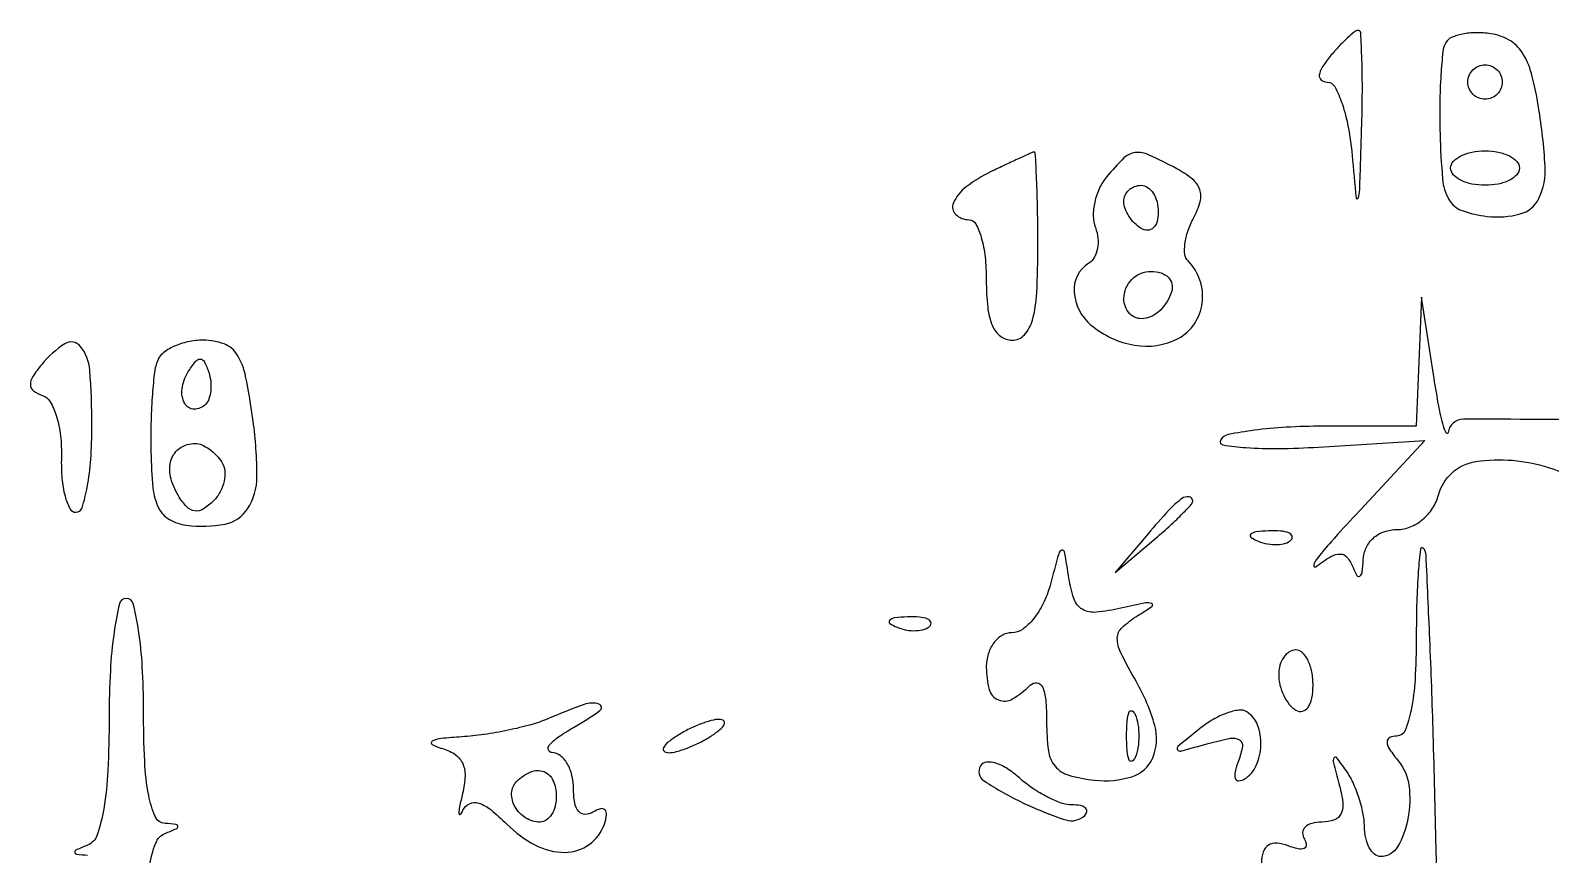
# Model space of a CAD drawing. Extents: x 50 to 925, y 21 to 441.
# Drawn here: x 729.4 to 817.8, y 393.1 to 441 of the extents above; entities that cross this region are included whole.
import ezdxf

# ---------------------------------------------------------------- set-up
doc = ezdxf.new("R2010")
doc.units = 0

msp = doc.modelspace()

# ---------------------------------------------------------------- linework, layer by layer
for points in [[(805, 439.5, 0.030015), (804.529879, 438.858875, 0.113814), (804.362401, 438.394372, 0.263715), (804.478573, 438.11674, 0.166208), (804.820057, 438, -0.276832), (805.25641, 437.738356, -0.040574), (805.684621, 436.751562, -0.036225), (806.043863, 435.378486, -0.023417), (806.267795, 433.75, 0.002203), (806.502955, 431.261851, 0.795152), (806.614224, 431.247462, 0.080672), (806.712751, 431.746706, 0.00087), (806.825293, 435.25, 0.006151), (806.865145, 437.454796, 0.010259), (806.837773, 439.310938, 0.004169), (806.770201, 440.859726, 0.399081), (806.622445, 441, 0.172217), (806.412416, 440.925448, 0.016008), (805.99011, 440.559375, 0.019119), (805.504355, 440.074554, 0.013852)], [(811.725285, 440.307186, 0.103867), (811.549409, 439.765955, 0.010602), (811.432963, 438.415236, 0.012879), (811.369185, 436.782311, 0.009934), (811.380925, 435, 0.014809), (811.528607, 432.368951, 0.108637), (811.901387, 431.172817, 0.17928), (812.66047, 430.536729, 0.056868), (814.122253, 430.195905, 0.094417), (816.046968, 430.33632, 0.220325), (817.13126, 431.240049, 0.126165), (817.493253, 433.10968, 0.025137), (817.116619, 436.519288, 0.024481), (816.696412, 438.498239, 0.079658), (816.154912, 439.720106, 0.118537), (815.396339, 440.439187, 0.095357), (814.330896, 440.807186, 0.037276), (813.476911, 440.86527, 0.045778), (812.68185, 440.787025, 0.052345), (812.052043, 440.596209, 0.164159)], [(815, 438, -0.099038), (814.923658, 437.618362, -0.097945), (814.70625, 437.29375, -0.097945), (814.381638, 437.076342, -0.099038), (814, 437, -0.099038), (813.618362, 437.076342, -0.097945), (813.29375, 437.29375, -0.097945), (813.076342, 437.618362, -0.099038), (813, 438, -0.099038), (813.076342, 438.381638, -0.097945), (813.29375, 438.70625, -0.097945), (813.618362, 438.923658, -0.099038), (814, 439, -0.099038), (814.381638, 438.923658, -0.097945), (814.70625, 438.70625, -0.097945), (814.923658, 438.381638, -0.099038)], [(816, 433, -0.191087), (815.848523, 432.618118, -0.088204), (815.4125, 432.29375, -0.068025), (814.765418, 432.073693, -0.048028), (814, 432, -0.048028), (813.234582, 432.073693, -0.068025), (812.5875, 432.29375, -0.088204), (812.151477, 432.618118, -0.191087), (812, 433, -0.191087), (812.151477, 433.381882, -0.088204), (812.5875, 433.70625, -0.068025), (813.234582, 433.926307, -0.048028), (814, 434, -0.048028), (814.765418, 433.926307, -0.068025), (815.4125, 433.70625, -0.088204), (815.848523, 433.381882, -0.191087)], [(785.25, 432.779505, 0.049998), (783.835525, 431.913674, 0.125396), (783.087822, 430.973988, 0.319432), (783.219434, 430.310262, 0.191456), (784, 430, -0.277684), (784.385692, 429.767902, -0.052312), (784.70625, 428.971875, -0.042582), (784.927458, 427.841111, -0.027026), (785, 426.5, 0.025511), (785.081893, 424.895967, 0.075863), (785.357143, 423.833333, 0.129352), (785.830552, 423.226074, 0.164293), (786.5, 423, 0.211442), (787.215544, 423.316753, 0.118311), (787.681818, 424.166667, 0.054498), (787.933383, 425.752068, 0.01212), (788, 428.5, 0.004263), (787.98206, 430.60434, 0.007235), (787.926563, 432.364494, 0.00217), (787.851276, 433.859116, 0.47706), (787.75, 433.93232, 0.040599), (787.577276, 433.870143, 0.001344), (786.9125, 433.565762, 0.002553), (786.130219, 433.200177, 0.001773)], [(792.010569, 432.512735, 0.064187), (791.580686, 431.833907, 0.05394), (791.30574, 431.027395, 0.056177), (791.217866, 430.220988, 0.090928), (791.34445, 429.54476, -0.066144), (791.490109, 428.934531, -0.071976), (791.464822, 428.32539, -0.080917), (791.278798, 427.810469, -0.127958), (790.956326, 427.473008, 0.280398), (790.103991, 425.79701, 0.201853), (791.087505, 423.882886, 0.132324), (793.617409, 422.708251, 0.164915), (796.163172, 423.106881, 0.12597), (797.101575, 423.951472, 0.115953), (797.555128, 425.169462, 0.113162), (797.423316, 426.486242, 0.115577), (796.730795, 427.602539, -0.170209), (796.54662, 427.985557, -0.059532), (796.551517, 428.605508, -0.050725), (796.722505, 429.341801, -0.040485), (797.047897, 430.089495, 0.054379), (797.430497, 431.039822, 0.151136), (797.412056, 431.751479, 0.142755), (796.991476, 432.353875, 0.04661), (796.078454, 432.958013, 0.014937), (794.439292, 433.773249, 0.136), (793.659252, 433.900183, 0.167959), (793.002608, 433.58957, 0.025861)], [(795, 430.440983, -0.066118), (794.926733, 429.889346, -0.138808), (794.70625, 429.521475, -0.191142), (794.379648, 429.392057, -0.139169), (794, 429.5, -0.06081), (793.617485, 429.806203, -0.051032), (793.29375, 430.2129, -0.053229), (793.073302, 430.653442, -0.089642), (793, 431.059017, -0.105429), (793.076556, 431.418051, -0.099231), (793.29375, 431.723586, -0.096318), (793.618268, 431.928382, -0.092995), (794, 432, -0.153634), (794.381379, 431.879982, -0.097988), (794.70625, 431.542039, -0.080552), (794.925455, 431.037096, -0.062283)], [(795.770833, 425.8125, -0.113253), (795.122932, 424.749304, -0.165501), (794.153639, 424.257027, -0.244413), (793.346973, 424.540134, -0.190724), (793, 425.416667, -0.099038), (793.120875, 426.020927, -0.097945), (793.465104, 426.534896, -0.097945), (793.979073, 426.879125, -0.099038), (794.583333, 427, -0.077096), (795.158616, 426.910766, -0.119977), (795.585286, 426.651172, -0.144529), (795.795817, 426.264262, -0.134046)], [(730.080707, 421.597246, 0.029989), (729.556527, 420.882479, 0.149195), (729.422123, 420.409014, 0.232335), (729.600624, 420.062921, 0.07924), (730.116055, 419.794648, -0.185477), (730.571118, 419.420187, -0.054184), (730.936518, 418.573022, -0.04639), (731.171316, 417.450721, -0.035502), (731.224676, 416.197402, 0.027612), (731.2575, 414.972197, 0.043918), (731.434574, 413.939237, 0.055071), (731.713455, 413.215034, 0.280309), (732.066883, 413, 0.329645), (732.43145, 413.269658, 0.028154), (732.725897, 414.46875, 0.028574), (732.932665, 416.083358, 0.01756), (733, 418, 0.019134), (732.874994, 421.265334, 0.152467), (732.323285, 422.650125, 0.384213), (731.420284, 422.791605, 0.075101)], [(736.785359, 421.75, 0.054964), (736.623136, 421.0263, 0.010701), (736.503689, 419.692187, 0.011252), (736.432415, 418.123056, 0.010199), (736.42837, 416.5, 0.020098), (736.549442, 414.418378, 0.088916), (736.882172, 413.242054, 0.150456), (737.501659, 412.579332, 0.098633), (738.5, 412.244272, 0.079871), (740.741255, 412.316532, 0.205685), (742.053397, 413.20911, 0.14311), (742.593596, 415.063576, 0.033858), (742.370572, 418.313032, 0.015058), (741.937324, 420.893719, 0.08963), (741.438669, 422.159705, 0.166635), (740.6787, 422.782544, 0.089316), (739.471065, 423, 0.051705), (738.57594, 422.907187, 0.057306), (737.75109, 422.632812, 0.065177), (737.114643, 422.228649, 0.136976)], [(739.604167, 419.270833, -0.198339), (738.941134, 418.995338, -0.274516), (738.399603, 419.315272, -0.160291), (738.239822, 420.176395, -0.105175), (738.582949, 421.134215, -0.024362), (739.012891, 421.759582, -0.233206), (739.294341, 421.899578, -0.286646), (739.536207, 421.749629, -0.033951), (739.787251, 421.138246, -0.052621), (739.903448, 420.610215, -0.052345), (739.907167, 420.068604, -0.057227), (739.805016, 419.594136, -0.115259)], [(740.553851, 415.912868, -0.114292), (740.723638, 415.410595, -0.077767), (740.689232, 414.805944, -0.071784), (740.462104, 414.193973, -0.071796), (740.071227, 413.671227, -0.05468), (739.466633, 413.186157, -0.178702), (738.973481, 413.079383, -0.171369), (738.515686, 413.317652, -0.049513), (738.024342, 413.960613, -0.081552), (737.570544, 415.061995, -0.135495), (737.611692, 416.058622, -0.171551), (738.13025, 416.740174, -0.146177), (739, 417, -0.100929), (739.386686, 416.921141, -0.052079), (739.820255, 416.680655, -0.048757), (740.231435, 416.328718, -0.053016)], [(794.404988, 411.75), (792.5, 409.5), (794.75, 411.404988, 0.008332), (795.612165, 412.159969, 0.012381), (796.339062, 412.851732, 0.007508), (796.918017, 413.44834, 0.191119), (797, 413.654988, 0.372044), (796.789444, 413.898791, 0.197337), (796.373826, 413.795506, 0.048385), (795.598996, 413.102181, 0.010402)], [(800.8125, 411.316886, 0.051402), (801.359369, 411.160852, 0.05415), (801.916927, 411.123424, 0.060344), (802.402231, 411.202593, 0.126455), (802.729167, 411.395833, 0.296942), (802.77538, 411.614691, 0.208169), (802.592839, 411.799335, 0.077125), (802.112848, 411.910055, 0.028489), (801.416667, 411.921053, 0.018894), (800.670344, 411.862007, 0.168741), (800.37858, 411.720685, 0.470617), (800.395823, 411.538436, 0.054073)], [(788.705017, 408.75, -0.047206), (788.311092, 407.697917, -0.056923), (787.745159, 406.807813, -0.066878), (787.102359, 406.200298, -0.157182), (786.480948, 406, 0.13402), (785.916199, 405.845856, 0.100465), (785.435028, 405.4125, 0.087292), (785.111247, 404.764266, 0.072399), (785, 404, 0.06506), (785.169509, 402.702796, 0.235112), (785.704103, 402.095369, 0.233163), (786.514984, 402.15295, 0.06418), (787.557102, 402.957102, -0.231163), (787.947594, 403.091315, -0.262707), (788.262348, 402.858385, -0.084559), (788.455989, 402.103747, -0.021195), (788.507102, 400.829203, 0.032244), (788.61191, 399.145347, 0.141619), (789.003005, 398.240558, 0.15386), (789.796272, 397.725236, 0.040222), (791.305301, 397.434425, 0.102281), (793.465519, 397.637809, 0.221553), (794.676254, 398.729603, 0.171047), (794.79399, 400.622075, 0.061161), (793.728405, 403.150507, -0.01367), (792.805862, 404.864852, -0.122286), (792.618228, 405.692328, -0.204071), (792.895673, 406.308639, -0.049532), (793.806789, 406.995829, 0.013627), (794.63185, 407.529887, 0.587561), (794.616243, 407.696544, 0.155552), (794.26402, 407.734143, 0.004872), (792.83109, 407.425682, -0.031508), (791.385271, 407.194166, -0.155412), (790.588586, 407.366116, -0.180803), (790.10595, 407.948364, -0.045746), (789.805159, 409.161944, 0.00442), (789.556432, 410.699587, 0.470741), (789.394464, 410.792679, 0.239047), (789.213815, 410.596111, 0.002503)], [(779.8125, 406.316886, 0.051402), (780.359369, 406.160852, 0.05415), (780.916927, 406.123424, 0.060344), (781.402231, 406.202593, 0.126455), (781.729167, 406.395833, 0.296942), (781.77538, 406.614691, 0.208169), (781.592839, 406.799335, 0.077125), (781.112848, 406.910055, 0.028489), (780.416667, 406.921053, 0.018894), (779.670344, 406.862007, 0.168741), (779.37858, 406.720685, 0.470617), (779.395823, 406.538436, 0.054073)], [(802, 403.559017, 0.061875), (802.074167, 402.961978, 0.051278), (802.29375, 402.359775, 0.053305), (802.617164, 401.842344, 0.08825), (803, 401.5, 0.202618), (803.378123, 401.441401, 0.181468), (803.70625, 401.66835, 0.104212), (803.928459, 402.195401, 0.047867), (804, 402.940983, 0.0466), (803.926392, 403.729059, 0.066561), (803.70625, 404.395164, 0.086673), (803.381985, 404.844577, 0.195654), (803, 405, 0.142666), (802.61866, 404.888931, 0.09965), (802.29375, 404.576711, 0.08433), (802.074854, 404.109818, 0.067639)], [(759.5, 401, -0.034248), (758.521572, 400.656767, -0.015688), (757.20625, 400.338306, -0.015452), (755.794992, 400.088392, -0.020591), (754.5, 399.954284, 0.011407), (753.301392, 399.852363, 0.097026), (752.788135, 399.692981, 0.590561), (752.786391, 399.506608, 0.064876), (753.291574, 399.302668, -0.079298), (754.07288, 398.960873, -0.139443), (754.53588, 398.436213, -0.120714), (754.691996, 397.687931, -0.051578), (754.550805, 396.668669, 0.008992), (754.37458, 395.890581, 0.056577), (754.337361, 395.485875, 0.676707), (754.417203, 395.455855, 0.076292), (754.571731, 395.6875, -0.17505), (754.952045, 396.069953, -0.189587), (755.474377, 396.104942, -0.093493), (756.183731, 395.722668, -0.026173), (757.123984, 394.876016, 0.07706), (758.789156, 393.657877, 0.120602), (760.505909, 393.241904, 0.156246), (761.919465, 393.698307, 0.15806), (762.796866, 394.889196, 0.047251), (762.920098, 395.422672, 0.228987), (762.82571, 395.709777, 0.282217), (762.564624, 395.777231, 0.064158), (762.129732, 395.580179, -0.139262), (761.667158, 395.44875, -0.223094), (761.302394, 395.61999, -0.130992), (761.070522, 396.122414, -0.042997), (761, 396.940983, 0.058625), (760.907044, 397.731064, 0.076107), (760.632812, 398.405573, 0.093353), (760.226961, 398.864371, 0.159341), (759.75, 399.035435, -0.322855), (759.541714, 399.194738, -0.255293), (759.601562, 399.480268, -0.065528), (760.119016, 399.946531, -0.020809), (761, 400.5, 0.023546), (762.533738, 401.4753, 0.615296), (762.478362, 401.852247, 0.169499), (761.616558, 401.840132, 0.014)], [(793.662281, 398.75, -0.174857), (793.474999, 398.540618, -0.447206), (793.306058, 398.601562, -0.078554), (793.189089, 399.10856, -0.017491), (793.157895, 400, -0.017491), (793.189089, 400.89144, -0.078554), (793.306058, 401.398438, -0.447206), (793.474999, 401.459382, -0.174857), (793.662281, 401.25, -0.057986), (793.818615, 400.679992, -0.037979), (793.87034, 400, -0.037979), (793.818615, 399.320008, -0.057986)], [(797.397322, 400.416188, 0.003199), (796.145577, 399.400331, 0.36971), (796.11162, 399.207606, 0.335862), (796.302182, 399.12952, 0.002965), (797.901272, 399.563621, -0.018603), (799.175997, 399.867211, -0.180165), (799.715554, 399.780192, -0.316083), (799.893745, 399.403741, -0.049092), (799.662726, 398.563462, 0.03167), (799.462405, 397.922892, 0.140571), (799.477844, 397.532638, 0.339783), (799.672831, 397.400137, 0.124473), (800.011454, 397.507079, 0.150114), (800.695919, 398.288709, 0.096904), (800.970003, 399.46986, 0.099132), (800.777128, 400.644031, 0.16569), (800.147322, 401.40895, 0.173778), (799.688252, 401.506536, 0.052995), (798.98778, 401.334707, 0.045938), (798.186273, 400.95908, 0.036336)], [(767, 400, 0.027796), (766.485814, 399.625641, 0.102785), (766.234375, 399.315379, 0.335455), (766.267727, 399.122372, 0.190341), (766.5, 399.030626, 0.067616), (766.987337, 399.096832, 0.024967), (767.646875, 399.315379, 0.024204), (768.352293, 399.628962, 0.026766), (769, 400, 0.027796), (769.514186, 400.374359, 0.102785), (769.765625, 400.684621, 0.335455), (769.732273, 400.877628, 0.190341), (769.5, 400.969374, 0.067616), (769.012663, 400.903168, 0.024967), (768.353125, 400.684621, 0.024204), (767.647707, 400.371038, 0.026766)], [(760, 396.5, -0.06085), (759.929934, 395.926402, -0.079459), (759.723586, 395.440625, -0.097386), (759.417907, 395.1154, -0.156819), (759.059017, 395, -0.139398), (758.230079, 395.235684, -0.123736), (757.603969, 395.880661, -0.139481), (757.401415, 396.683432, -0.191124), (757.693853, 397.36052, -0.094876), (758.508765, 397.913511, -0.1934), (759.269246, 397.932483, -0.202875), (759.806289, 397.424643, -0.103624)], [(784.671399, 398.27733, 0.406831), (784.868165, 397.394048, 0.033474), (787.131065, 396.12255, 0.032176), (789.619264, 395.126791, 0.282618), (790.724095, 395.390762, 0.163226), (790.838585, 395.620802, 0.258712), (790.761354, 395.821036, 0.130501), (790.468011, 395.957998, 0.04435), (789.995407, 396, -0.084909), (789.361119, 396.108496, -0.033261), (788.542467, 396.459761, -0.031736), (787.688514, 396.966167, -0.034225), (786.928018, 397.565143, 0.040708), (786.227135, 398.10261, 0.066879), (785.551733, 398.419969, 0.096768), (785.005863, 398.48179, 0.238646)]]:
    msp.add_lwpolyline(points, format="xyb", close=True)
for points in [[(821.562472, 418.341963, 0.003996), (812.738898, 418.409035, 0.375908), (811.849806, 417.629992, -0.750745), (811.730114, 417.611817, -0.046665), (811.538221, 418.15381, -0.01663), (811.279513, 419.345586, -0.006567), (811, 421), (810.300387, 425.5), (810.150194, 421.75), (810, 418), (804.559017, 418, 0.013576), (802.438924, 417.942424, 0.019618), (800.572534, 417.767345, 0.015745), (799.077739, 417.519589, 0.208307), (798.628541, 417.207983, 0.533815), (798.760623, 416.917757, 0.022544), (800.098351, 416.759218, 0.021871), (801.982489, 416.704284, 0.011564), (804.319524, 416.792468), (810.5, 417.168969), (806.5, 412.88186, 0.005547), (805.064825, 411.309047, 0.017879), (804.160497, 410.219621, 0.14032), (804.0355, 409.905076, 0.653592), (804.152754, 409.839114, -0.025932), (805.03127, 410.431798, -0.141807), (805.579175, 410.577504, -0.222419), (805.982179, 410.378071, -0.073124), (806.323807, 409.791738, 0.038431), (806.552012, 409.329277, 0.449589), (806.727205, 409.295484, 0.202836), (806.86345, 409.535621, 0.01769), (806.921053, 410.25, -0.097415), (807.090316, 410.943773, -0.102611), (807.5081, 411.507224, -0.09879), (808.130333, 411.872911, -0.083792), (808.883369, 412, 0.097502), (809.645137, 412.149974, 0.076311), (810.368896, 412.584907, 0.073995), (810.948101, 413.232588, 0.081717), (811.289749, 414, -0.300127), (813.459482, 415.949054, -0.115867), (817.686032, 415.601778, -0.088458), (822.235944, 413.179924, -0.126817)], [(811.5, 376.590727), (811.15091, 393.545363, 0.002164), (810.988184, 400.075125, 0.003476), (810.786598, 405.641971, 0.000715), (810.568719, 410.526381, 0.182001), (810.40091, 410.916667, 0.635258), (810.241809, 410.862665, 0.00887), (810.117767, 409.546354, 0.012407), (810.028517, 407.811583, 0.006647), (810, 405.666667, -0.01495), (809.92899, 403.292222, -0.033951), (809.70048, 401.512126, -0.044563), (809.352955, 400.324233, -0.308546), (808.877555, 400, 0.108783), (808.451796, 399.90626, 0.30775), (808.303009, 399.658195, 0.135573), (808.448009, 399.22976, 0.024224), (808.960174, 398.547988, -0.143674), (809.573383, 397.126745, -0.076416), (809.514257, 395.195226, -0.085819), (808.910484, 393.563288, -0.26742), (807.932612, 393, -0.180348), (807.575433, 393.133164, -0.090407), (807.269457, 393.514063, -0.0708), (807.05947, 394.080408, -0.051281), (806.984687, 394.75, 0.047993), (806.902833, 395.529219, 0.029066), (806.665378, 396.426562, 0.028947), (806.322633, 397.298106, 0.044592), (805.919181, 398, 0.011991), (805.375733, 398.737895, 0.538239), (805.216446, 398.725844, 0.192299), (805.180214, 398.443841, 0.005506), (805.501881, 397.25, -0.034573), (805.72783, 396.163743, -0.138826), (805.634144, 395.498571, -0.204538), (805.237744, 395.128194, -0.087211), (804.508371, 395, 0.061974), (803.929844, 394.928016, 0.131855), (803.53919, 394.709615, 0.191609), (803.394778, 394.386405, 0.149893), (803.492921, 394.011454, -0.1144), (803.606889, 393.674071, -0.32948), (803.487528, 393.474315, -0.155351), (803.131719, 393.443138, -0.036408), (802.551938, 393.618443, 0.07036), (801.889173, 393.770774, 0.164395), (801.401116, 393.651108, 0.17325), (801.101909, 393.266683, 0.07974), (801, 392.63174, 0.085149)], [(736.322008, 392.394193, -0.041699), (736.705724, 393.777134, -0.211382), (737.25, 394.337719, 0.009076), (737.909806, 394.617987, 0.295955), (738, 394.757018, 0.382689), (737.903389, 394.864758, 0.011437), (737.25, 394.921053, -0.280547), (736.682171, 395.318008, -0.056534), (736.301113, 396.546772, -0.035501), (736.067954, 398.5341, -0.011454), (736, 401.5, 0.013867), (735.929639, 404.036573, 0.024301), (735.711538, 406.125, 0.022017), (735.400526, 407.685898, 0.345347), (735, 408, 0.349628), (734.595347, 407.677639, 0.020463), (734.286145, 406.020833, 0.023114), (734.069578, 403.803574, 0.012787), (734, 401.083333, -0.011894), (733.926784, 398.005958, -0.029834), (733.686588, 395.774413, -0.038846), (733.307476, 394.25505, -0.219708), (732.75, 393.662281, 0.009076), (732.090194, 393.382013, 0.295955), (732, 393.242982, 0.382689), (732.096611, 393.135242, 0.011437), (732.75, 393.078947, -0.248821)]]:
    msp.add_lwpolyline(points, format="xyb")

doc.saveas('drawing.dxf')
